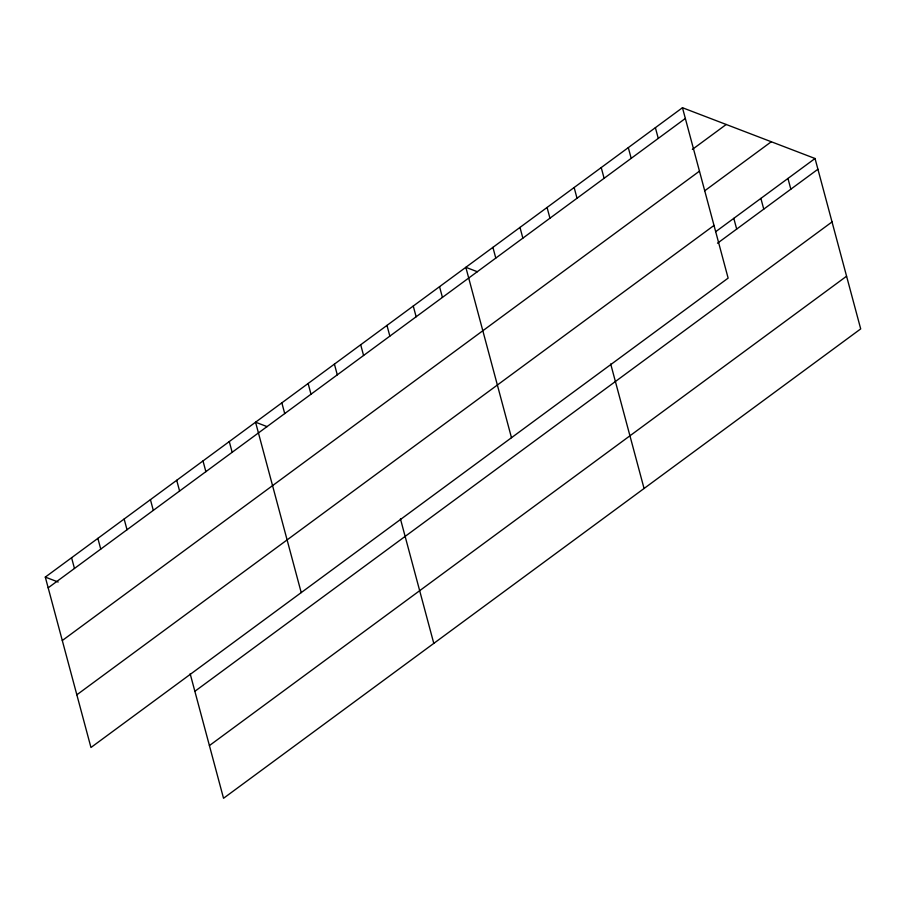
<?xml version="1.0" encoding="UTF-8"?>
<svg xmlns="http://www.w3.org/2000/svg" width="906" height="906" viewBox="0 0 906 906"><rect width="100%" height="100%" fill="white"/><g stroke="black" fill="none" stroke-linecap="round" stroke-linejoin="round"><path stroke-width="1.36" d="M682.467 107.723L728.13 278.119L90.962 747.495L45.3 577.099L682.467 107.723L815.038 158.505L860.7 328.901L223.533 798.277L190.158 673.736M48.177 587.824L685.344 118.46M692.365 149.422L726.216 124.484M62.299 640.519L699.466 171.155M704.721 190.792L771.289 141.755M76.84 694.8L714.007 225.435M715.751 231.653L815.038 158.505M717.495 243.216L817.914 169.241M194.869 691.301L832.036 221.925M209.411 745.581L846.578 276.217M477.405 271.743L465.831 267.315L511.482 437.711M267.145 426.635L255.56 422.207L301.222 592.603M45.3 577.099L58.165 582.026M787.96 178.459L790.836 189.184M760.881 198.403L763.758 209.139M733.803 218.357L736.68 229.082M655.389 127.678L658.266 138.414M628.311 147.621L631.188 158.357M601.233 167.576L604.109 178.301M574.144 187.519L577.02 198.255M610.689 363.952L644.064 488.493M547.065 207.474L549.942 218.199M519.987 227.417L522.864 238.153M492.909 247.361L495.786 258.097M439.546 286.67L442.422 297.406M413.261 306.035L416.137 316.772M386.975 325.401L389.852 336.126M360.701 344.756L363.578 355.492M400.429 518.844L433.793 643.385M334.416 364.121L337.292 374.858M308.131 383.487L311.007 394.212M281.845 402.842L284.722 413.578M229.286 441.562L232.163 452.298M203.001 460.928L205.877 471.664M176.715 480.293L179.592 491.018M150.43 499.648L153.307 510.384M124.145 519.013L127.021 529.75M97.871 538.368L100.747 549.104M71.585 557.734L74.462 568.47"/></g></svg>
